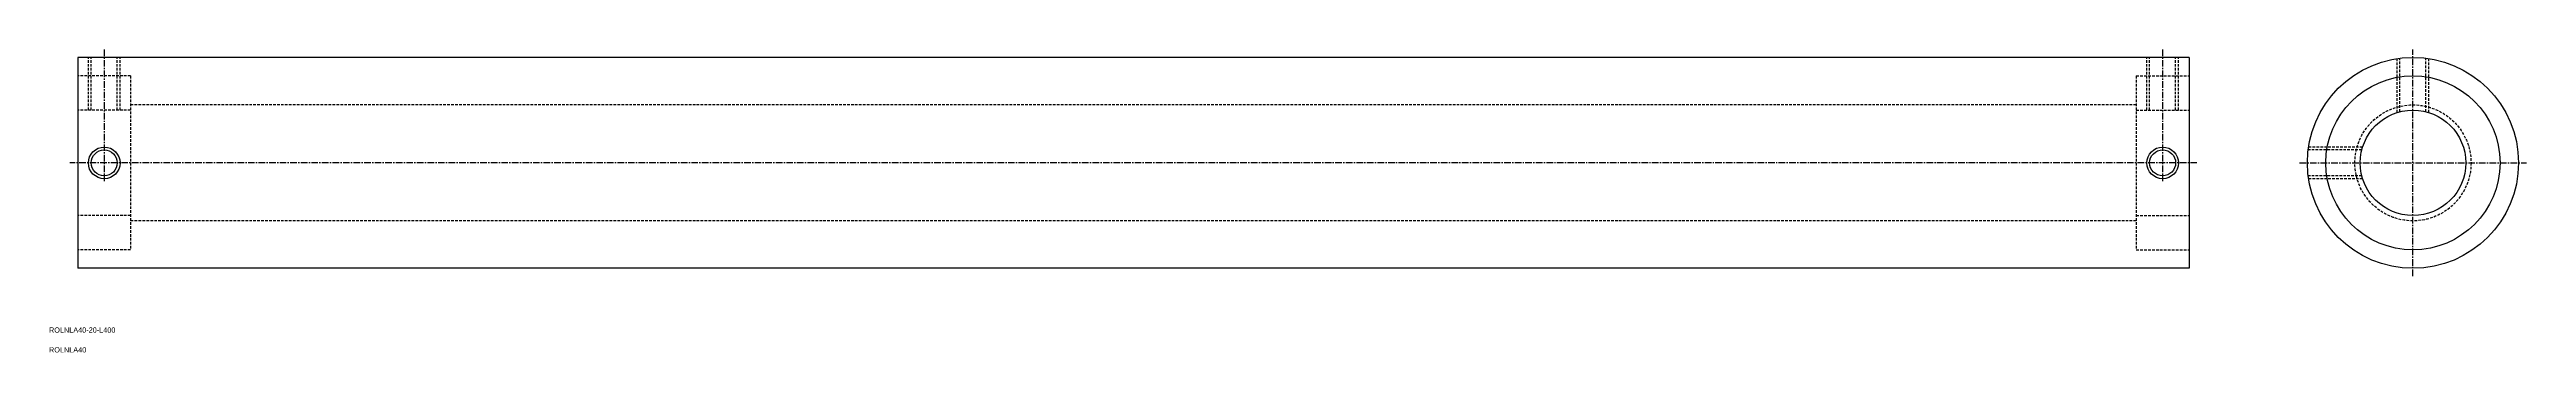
# Model space of a CAD drawing. Extents: x 32 to 501, y -10 to 47.
import ezdxf

# ---------------------------------------------------------------- set-up
doc = ezdxf.new("R2010")
doc.units = 0
doc.linetypes.add('CENTER', pattern=[2, 1.25, -0.25, 0.25, -0.25])
doc.linetypes.add('DASHED', pattern=[0.75, 0.5, -0.25])
doc.layers.get('0').update_dxf_attribs({"linetype": 'CONTINUOUS'})
doc.layers.add('CENTER', color=1, linetype='CENTER')

msp = doc.modelspace()

# ---------------------------------------------------------------- linework, layer by layer
at = {"color": 7, "linetype": 'CONTINUOUS'}
for p, q in [((37.21, 45.85), (37.21, 5.85)), ((437.21, 45.85), (37.21, 45.85)), ((437.21, 45.85), (437.21, 5.85)), ((437.21, 5.85), (37.21, 5.85))]:
    msp.add_line(p, q, dxfattribs=at)
at = {"color": 3, "linetype": 'DASHED'}
for p, q in [((47.21, 42.35), (37.21, 42.35)), ((39.21, 35.85), (39.21, 45.85)), ((39.75, 35.85), (39.75, 45.85)), ((44.66, 35.85), (44.66, 45.85)), ((45.21, 35.85), (45.21, 45.85)), ((47.21, 42.35), (47.21, 9.35)), ((427.21, 42.35), (437.21, 42.35)), ((427.21, 42.35), (427.21, 9.35)), ((429.21, 35.85), (429.21, 45.85)), ((429.75, 35.85), (429.75, 45.85)), ((434.66, 35.85), (434.66, 45.85)), ((435.21, 35.85), (435.21, 45.85)), ((476.64, 35.39), (476.64, 45.63)), ((477.18, 35.55), (477.18, 45.7)), ((482.1, 35.55), (482.1, 45.7)), ((482.64, 35.39), (482.64, 45.63)), ((47.21, 35.85), (37.21, 35.85)), ((427.21, 36.85), (47.21, 36.85)), ((427.21, 35.85), (437.21, 35.85)), ((469.95, 28.31), (459.79, 28.31)), ((470.1, 28.85), (459.87, 28.85)), ((469.95, 23.39), (459.79, 23.39)), ((470.1, 22.85), (459.87, 22.85)), ((47.21, 15.85), (37.21, 15.85)), ((427.21, 14.85), (47.21, 14.85)), ((427.21, 15.85), (437.21, 15.85)), ((47.21, 9.35), (37.21, 9.35)), ((427.21, 9.35), (437.21, 9.35))]:
    msp.add_line(p, q, dxfattribs=at)
at = {"color": 7, "linetype": 'CONTINUOUS'}
for centre, radius in [((479.64, 25.85), 20), ((479.64, 25.85), 16.5), ((479.64, 25.85), 10), ((42.21, 25.85), 2.46), ((432.21, 25.85), 2.46)]:
    msp.add_circle(centre, radius, dxfattribs=at)
at = {"color": 3, "linetype": 'DASHED'}
msp.add_circle((479.64, 25.85), 11, dxfattribs=at)
at = {"color": 3, "linetype": 'CONTINUOUS'}
for centre in [(42.21, 25.85), (432.21, 25.85)]:
    msp.add_circle(centre, 3, dxfattribs=at)
at = {"layer": 'CENTER', "color": 1, "linetype": 'CENTER'}
for p, q in [((42.21, 47.35), (42.21, 22.35)), ((432.21, 47.35), (432.21, 22.35)), ((479.64, 4.35), (479.64, 47.35)), ((438.71, 25.85), (35.71, 25.85)), ((458.14, 25.85), (501.14, 25.85))]:
    msp.add_line(p, q, dxfattribs=at)

# ---------------------------------------------------------------- texts
at = {"color": 7, "linetype": 'CONTINUOUS'}
for s, p in [('ROLNLA40-20-L400', (31.75, -6.36)), ('ROLNLA40', (31.75, -10.11))]:
    msp.add_text(s, height=1, dxfattribs=at).set_placement(p)

doc.saveas('drawing.dxf')
